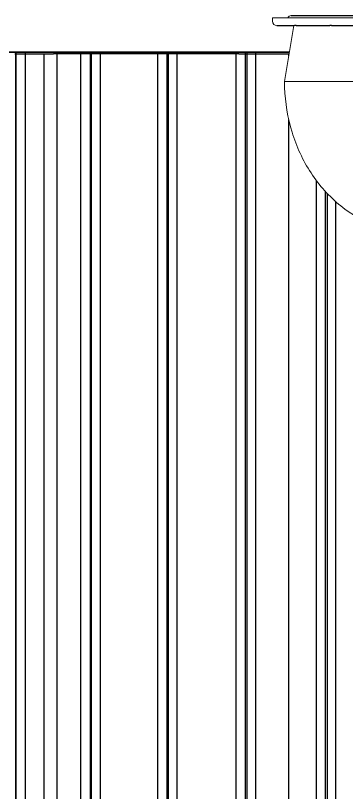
# Model space of a CAD drawing. Header units: millimetres. Extents: x -4172 to 126100, y -2 to 142133.
# Drawn here: x 47174 to 48075, y 46864 to 48982 of the extents above; entities that cross this region are included whole.
import ezdxf

# ---------------------------------------------------------------- set-up
doc = ezdxf.new("R2010")
doc.units = ezdxf.units.MM
doc.header["$LTSCALE"] = 100
doc.layers.add('P_BioGas (BG)', color=94, linetype='Continuous', lineweight=18, true_color=0x008100)
doc.layers.add('Visible', color=7, linetype='Continuous', lineweight=25)

msp = doc.modelspace()

# ---------------------------------------------------------------- linework, layer by layer
at = {"layer": 'P_BioGas (BG)'}
for p, q in [((47873.18, 48976.08), (48158.18, 48976.08)), ((47873.18, 48976.08), (47873.18, 48966.58)), ((47931.53, 48954.58), (47906.13, 48802.58)), ((48125.23, 48802.58), (47906.13, 48802.58)), ((48125.23, 48802.58), (47906.13, 48802.58))]:
    msp.add_line(p, q, dxfattribs=at)
for centre, radius, start, end in [((47924.68, 48971.08), 11, 90, 152.96431), ((47885.18, 48966.58), 12, 180, 270)]:
    msp.add_arc(centre, radius, start, end, dxfattribs=at)
for points, knots in [([(47933.82, 48954.58), (47934.02, 48954.58), (47934.23, 48954.58), (47935.1, 48954.58), (47935.83, 48954.58), (47936.94, 48954.58), (47937.27, 48954.58), (47937.62, 48954.58)], [-2.19527918, -2.19527918, -2.19527918, -2.19527918, -2.09934923, -2.09934923, -1.8229843, -1.8229843, -1.70977025, -1.70977025, -1.70977025, -1.70977025]), ([(48029.66, 48954.58), (48029.98, 48954.58), (48030.3, 48954.58), (48031.54, 48954.58), (48032.45, 48954.58), (48033.71, 48954.58), (48034.07, 48954.58), (48034.43, 48954.58)], [-2.19527918, -2.19527918, -2.19527918, -2.19527918, -2.09934923, -2.09934923, -1.8229843, -1.8229843, -1.70977025, -1.70977025, -1.70977025, -1.70977025]), ([(48262.1, 48388.06), (48226.64, 48388.58), (48191.31, 48395.14), (48122.27, 48420.08), (48088.89, 48439.19), (48027.88, 48488.34), (48000.68, 48518.91), (47956.18, 48587), (47938.85, 48624.51), (47914.71, 48703.15), (47907.88, 48744.29), (47906.23, 48791.28), (47906.13, 48796.93), (47906.13, 48802.58)], [3.153556, 3.153556, 3.153556, 3.153556, 3.4305056, 3.4305056, 3.7270385, 3.7270385, 4.0411978, 4.0411978, 4.355357, 4.355357, 4.6695163, 4.6695163, 4.712389, 4.712389, 4.712389, 4.712389])]:
    msp.add_open_spline(points, degree=3, knots=knots, dxfattribs=at)
at = {"layer": 'Visible'}
for p, q in [((47924.68, 48982.08), (48106.68, 48982.08)), ((47885.18, 48954.58), (47885.93, 48954.58)), ((47886.53, 48954.58), (47885.93, 48954.58)), ((47886.53, 48954.58), (47933.82, 48954.58)), ((47937.62, 48954.58), (47933.82, 48954.58)), ((47937.62, 48954.58), (48029.66, 48954.58)), ((48034.43, 48954.58), (48029.66, 48954.58)), ((48034.43, 48954.58), (48117.31, 48954.58)), ((47919.49, 48882.58), (44525.42, 48882.58)), ((44596.08, 48882.58), (47919.49, 48882.58)), ((47919.49, 48882.58), (44613.77, 48882.58)), ((47171.76, 48877.58), (47251.35, 48877.58)), ((47173.82, 48882.58), (47173.82, 43017.58)), ((47174.69, 48882.58), (47351.89, 48882.58)), ((47200.65, 48882.58), (47174.69, 48882.58)), ((47174.69, 48882.58), (47174.69, 43017.58)), ((47377.31, 48882.58), (47200.65, 48882.58)), ((47200.65, 43017.58), (47200.65, 48882.58)), ((47251.35, 48877.58), (47277.44, 48877.58)), ((47251.35, 43017.58), (47251.35, 48877.58)), ((47782.07, 48877.58), (47277.44, 48877.58)), ((47287.13, 43017.58), (47287.13, 48877.58)), ((47351.89, 48882.58), (47377.31, 48882.58)), ((47351.89, 43017.58), (47351.89, 48882.58)), ((47377.31, 48882.58), (47377.31, 43017.58)), ((47379.38, 48882.58), (47560.86, 48882.58)), ((47379.38, 48882.58), (47379.38, 43017.58)), ((47404.8, 48882.58), (47379.38, 48882.58)), ((47585.73, 48882.58), (47404.8, 48882.58)), ((47404.8, 43017.58), (47404.8, 48882.58)), ((47560.86, 43017.58), (47560.86, 48882.58)), ((47560.86, 48882.58), (47585.73, 48882.58)), ((47585.73, 48882.58), (47585.73, 43017.58)), ((47589, 48882.58), (47774.68, 48882.58)), ((47613.88, 48882.58), (47589, 48882.58)), ((47589, 48882.58), (47589, 43017.58)), ((47798.98, 48882.58), (47613.88, 48882.58)), ((47613.88, 43017.58), (47613.88, 48882.58)), ((47774.68, 48882.58), (47798.98, 48882.58)), ((47774.68, 43017.58), (47774.68, 48882.58)), ((47782.07, 48877.58), (47917.66, 48877.58)), ((47798.98, 48882.58), (47798.98, 43017.58)), ((47803.45, 48882.58), (47919.49, 48882.58)), ((47803.45, 48882.58), (47803.45, 43017.58)), ((47827.76, 48882.58), (47803.45, 48882.58)), ((47919.49, 48882.58), (47827.76, 48882.58)), ((47827.76, 43017.58), (47827.76, 48882.58)), ((47917.66, 48877.58), (47918.66, 48877.58)), ((47917.66, 48871.62), (47917.66, 48877.58)), ((47917.66, 43017.58), (47917.66, 48698.19)), ((47993.22, 43017.58), (47993.22, 48531.81)), ((48016.95, 48503.01), (48016.95, 43017.58)), ((48022.62, 48496.91), (48022.62, 43017.58)), ((48046.35, 43017.58), (48046.35, 48473.96))]:
    msp.add_line(p, q, dxfattribs=at)
msp.add_open_spline([(47885.93, 48954.58), (47885.9, 48954.58), (47885.88, 48954.58), (47885.86, 48954.58), (47885.97, 48954.58), (47886.29, 48954.58), (47886.4, 48954.58), (47886.53, 48954.58)], degree=3, knots=[-2.19527918, -2.19527918, -2.19527918, -2.19527918, -2.09934923, -2.09934923, -1.8229843, -1.8229843, -1.70977025, -1.70977025, -1.70977025, -1.70977025], dxfattribs=at)

doc.saveas('drawing.dxf')
